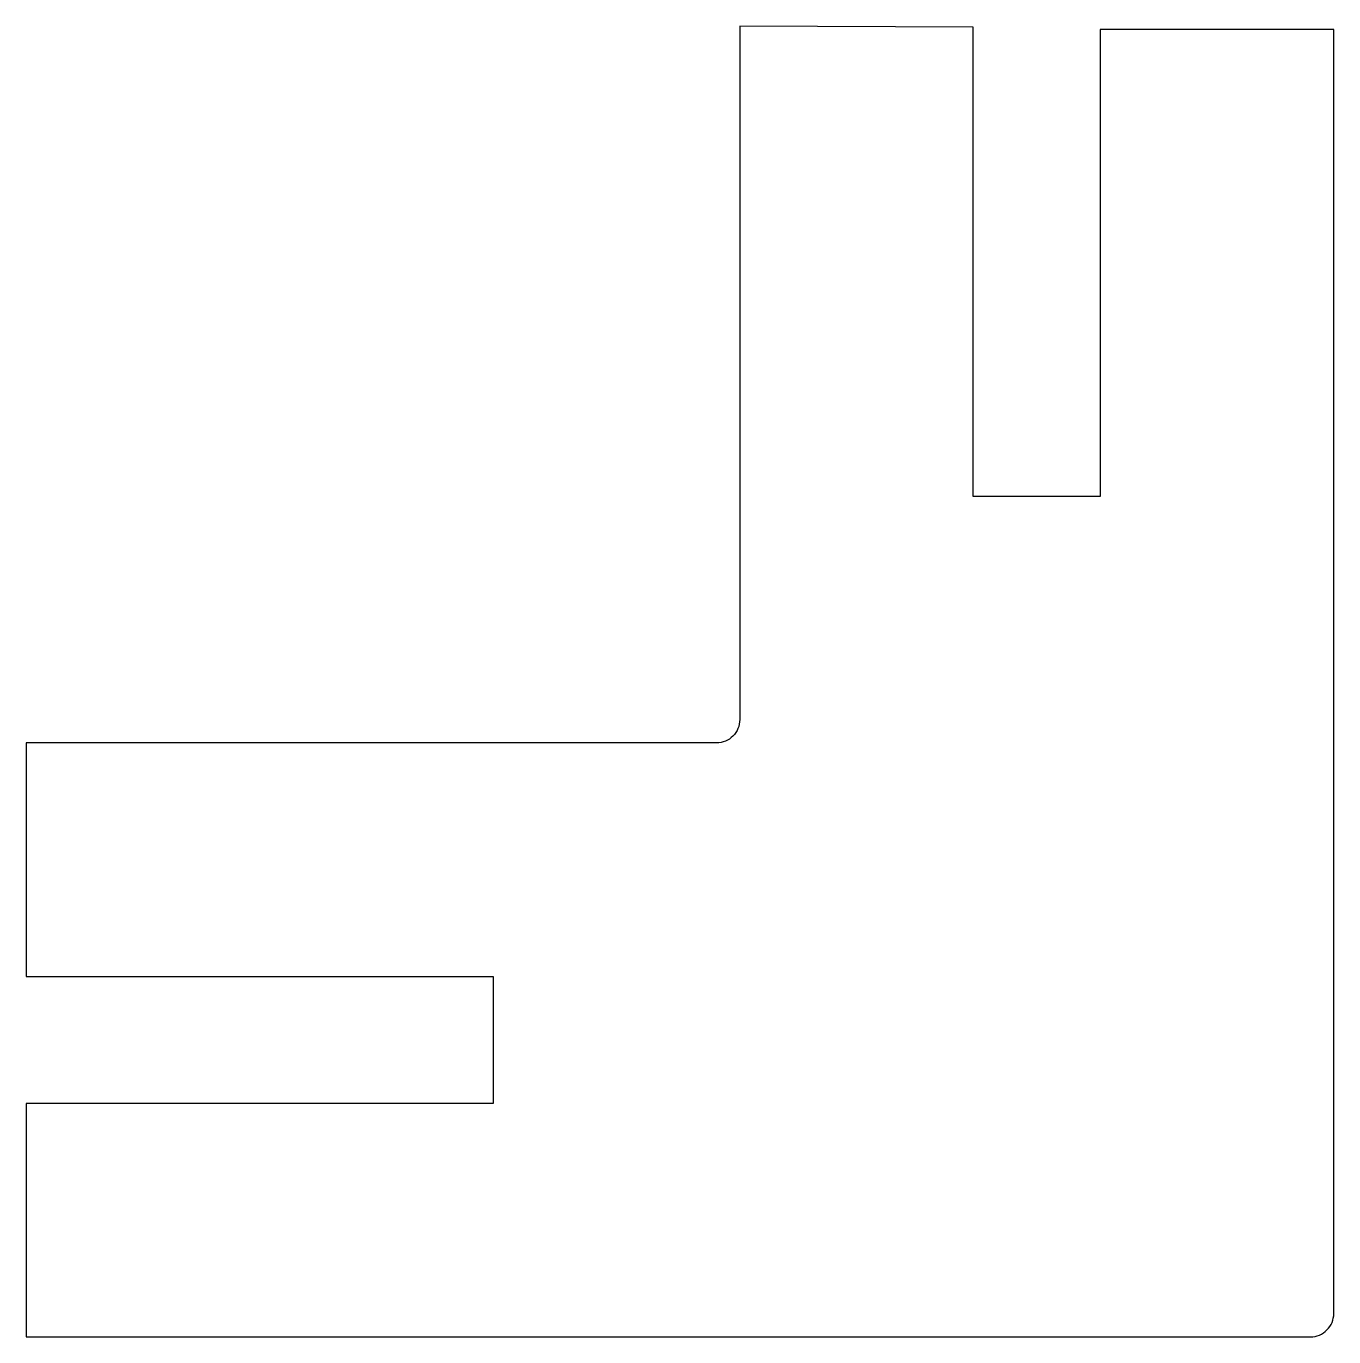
# Model space of a CAD drawing. Header units: millimetres. Extents: x -50 to -22, y 0 to 28.1.
import ezdxf

# ---------------------------------------------------------------- set-up
doc = ezdxf.new("R2010")
doc.units = ezdxf.units.MM
doc.layers.get('0').update_dxf_attribs({"linetype": 'CONTINUOUS'})

msp = doc.modelspace()

# ---------------------------------------------------------------- linework, layer by layer
msp.add_lwpolyline([(-50, 5), (-50, 0), (-22.5, 0, 0.414214), (-22, 0.5), (-22, 28), (-27, 28), (-27, 18), (-29.72, 18), (-29.72, 28.052), (-34.72, 28.071), (-34.72, 13.22, -0.414214), (-35.22, 12.72), (-50, 12.72), (-50, 7.72), (-40, 7.72), (-40, 5)], format="xyb", close=True)

doc.saveas('drawing.dxf')
